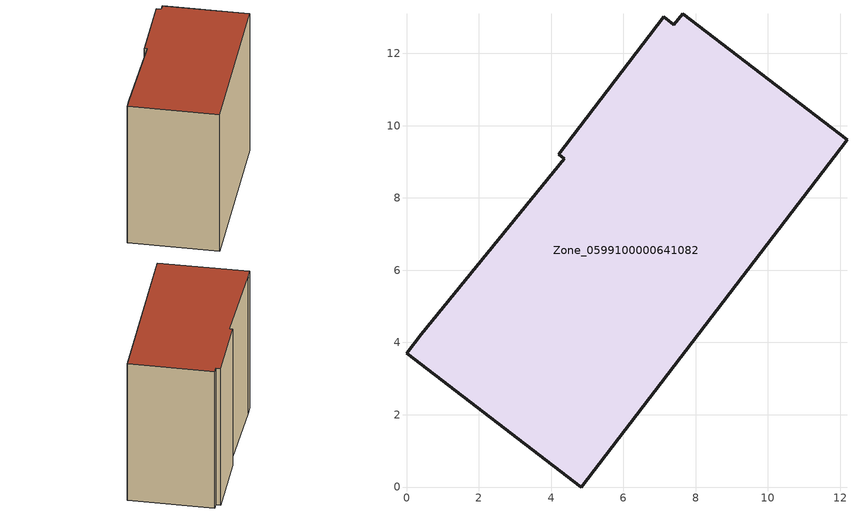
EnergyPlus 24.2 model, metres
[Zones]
Zone_0599100000641082
 floor ground (C_G): 7.64,13.09 12.19,9.6 4.83,0 0,3.7 0.41,4.23 4.37,9.09 4.21,9.21 7.12,13.01 7.39,12.79 z0
 wall outside (C_F): 4.83,0 12.19,9.6 7.64,13.09 7.39,12.79 7.12,13.01 4.21,9.21 4.37,9.09 0.41,4.23 0,3.7 4.83,0 z0:10.55
 roof outside (C_R): 12.19,9.6 7.64,13.09 7.39,12.79 7.12,13.01 4.21,9.21 4.37,9.09 0.41,4.23 0,3.7 4.83,0 z10.55
[BUILDING]
Pand.0599100000641082: North Axis=0; Terrain=City; Loads Convergence Tolerance Value=0.04; Temperature Convergence Tolerance Value=0.4; Solar Distribution=FullExterior; Maximum Number of Warmup Days=25; Minimum Number of Warmup Days=1
[Site:Location]
Rotterdam.The.Hague.AP_ZH_NLD Design_Conditions: Latitude=51.96; Longitude=4.45; Time Zone=1; Elevation=-4.5
[SITE:GROUNDTEMPERATURE:BUILDINGSURFACE]
18, 18, 18, 18, 18, 18, 18, 18, 18, 18, 18, 18
[MATERIAL] Thermal Absorptance=0.9; Solar Absorptance=0.7; Visible Absorptance=0.7
Name | Roughness | Thickness | Conductivity | Density | Specific Heat
G.TC.1946 | MediumSmooth | 0.15 | 1 | 540 | 1210
F.TC.1946 | Rough | 0.3 | 0.857143 | 1920 | 840
R.TC.1946 | MediumRough | 0.2 | 0.909091 | 1500 | 1000
[CONSTRUCTION]
C_G: G.TC.1946
C_F: F.TC.1946
C_R: R.TC.1946
[ZONE]
Zone_0599100000641082: Type=1; Multiplier=1; Ceiling Height=Autocalculate; Volume=Autocalculate; Floor Area=autocalculate; Part of Total Floor Area=Yes
[ZONEINFILTRATION:DESIGNFLOWRATE]
Infil_Zone_0599100000641082: Zone or ZoneList or Space or SpaceList=Zone_0599100000641082; Schedule=AlwaysOn; Design Flow Rate Calculation Method=Flow/Area; Flow Rate per Floor Area=0.003; Constant Term Coefficient=1; Temperature Term Coefficient=0; Velocity Term Coefficient=0; Velocity Squared Term Coefficient=0
[HVACTEMPLATE:ZONE:IDEALLOADSAIRSYSTEM]
Zone_0599100000641082: Maximum Heating Supply Air Temperature=50; Minimum Cooling Supply Air Temperature=13; Maximum Heating Supply Air Humidity Ratio=0.0156; Minimum Cooling Supply Air Humidity Ratio=0.0077; Heating Limit=NoLimit; Cooling Limit=NoLimit; Dehumidification Control Type=ConstantSensibleHeatRatio; Cooling Sensible Heat Ratio=0.7; Dehumidification Setpoint=60; Humidification Control Type=None; Humidification Setpoint=30; Outdoor Air Method=None; Outdoor Air Flow Rate per Person=0.00944; Outdoor Air Flow Rate per Zone Floor Area=0; Outdoor Air Flow Rate per Zone=0; Demand Controlled Ventilation Type=None; Outdoor Air Economizer Type=NoEconomizer; Heat Recovery Type=None; Sensible Heat Recovery Effectiveness=0.7; Latent Heat Recovery Effectiveness=0.65
[ZONECONTROL:THERMOSTAT]
ThermostatControl_Zone_0599100000641082: Zone or ZoneList=Zone_0599100000641082; Control Type Schedule=DualSetpointControlType; Control 1=Thermostat_Zone_0599100000641082; Temperature Difference Between Cutout And Setpoint=0
[THERMOSTATSETPOINT:DUALSETPOINT]
Thermostat_Zone_0599100000641082: Heating Setpoint Temperature Schedule=HeatingSetpoint_Zone_0599100000641082; Cooling Setpoint Temperature Schedule=CoolingSetpoint_Zone_0599100000641082
[SCHEDULE:COMPACT]
HeatingSetpoint_Zone_0599100000641082: Through: 12/31, For: AllDays, Until: 24:00, 21
CoolingSetpoint_Zone_0599100000641082: Through: 12/31, For: AllDays, Until: 24:00, 24
DualSetpointControlType: Through: 12/31, For: AllDays, Until: 24:00, 4
AlwaysOn: Through: 12/31, For: AllDays, Until: 24:00, 1
